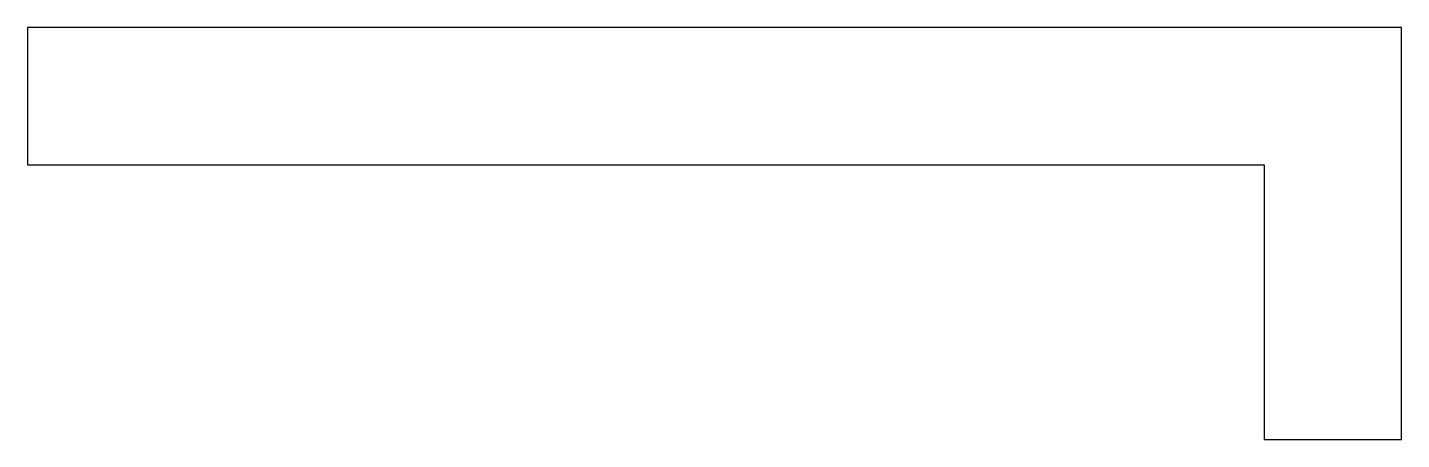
# Model space of a CAD drawing. Header units: millimetres. Extents: x -25 to 25, y -12.5 to 2.5.
import ezdxf

# ---------------------------------------------------------------- set-up
doc = ezdxf.new("R2010")
doc.units = ezdxf.units.MM

msp = doc.modelspace()

# ---------------------------------------------------------------- linework, layer by layer
at = {"color": 7, "linetype": 'Continuous', "lineweight": 25}
for p, q in [((25, 2.5), (-25, 2.5)), ((-25, 2.5), (-25, -2.5)), ((25, -12.5), (25, 2.5)), ((-25, -2.5), (20, -2.5)), ((20, -2.5), (20, -12.5)), ((20, -12.5), (25, -12.5))]:
    msp.add_line(p, q, dxfattribs=at)

doc.saveas('drawing.dxf')
